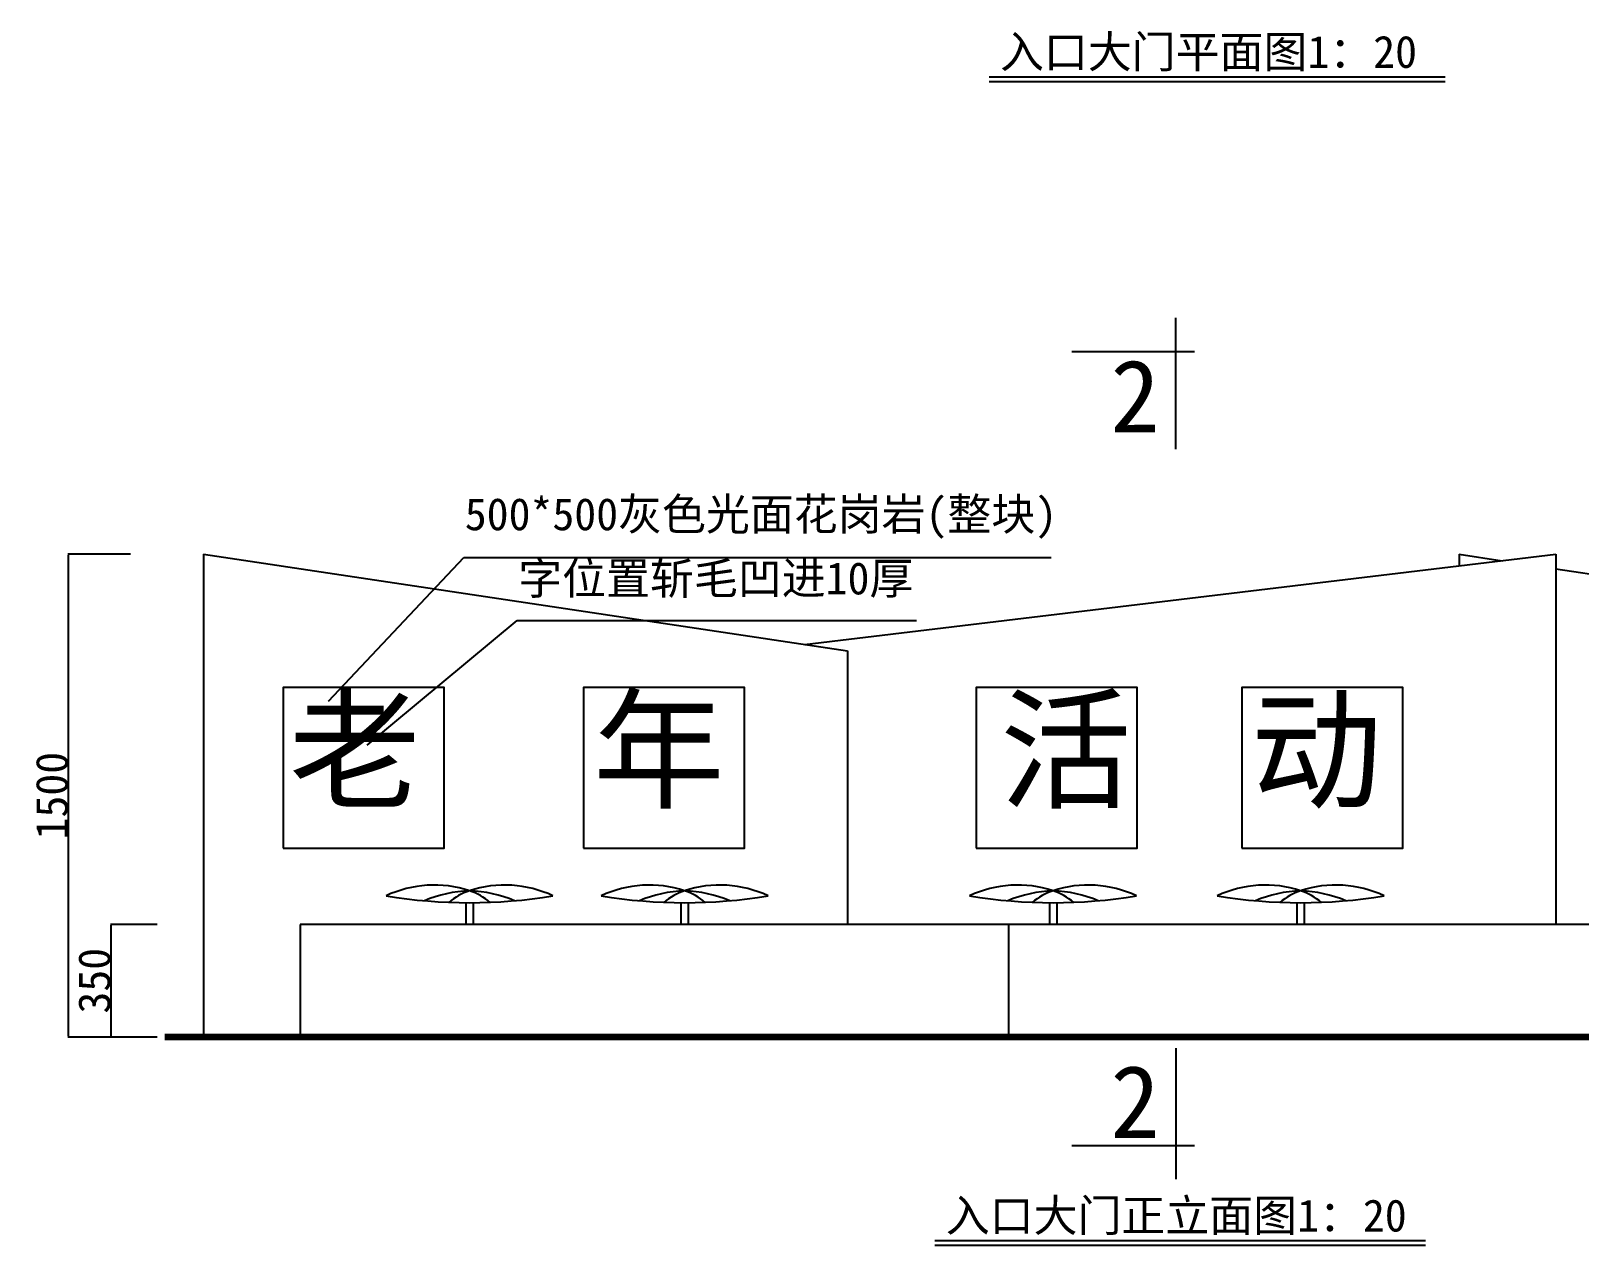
# Model space of a CAD drawing. Extents: x 537 to 24606, y 10245 to 27150.
# Drawn here: x 537 to 5345, y 19518 to 23291 of the extents above; entities that cross this region are included whole.
import ezdxf

# ---------------------------------------------------------------- set-up
doc = ezdxf.new("R2010")
doc.units = 0
doc.layers.get('0').update_dxf_attribs({"linetype": 'CONTINUOUS'})
doc.layers.get('DEFPOINTS').update_dxf_attribs({"linetype": 'CONTINUOUS'})
for name, color, linetype in [('建筑', 1, 'CONTINUOUS'), ('标注', 5, 'CONTINUOUS'), ('路', 7, 'CONTINUOUS'), ('铺装', 8, 'CONTINUOUS')]:
    doc.layers.add(name, color=color, linetype=linetype)
doc.styles.get("Standard").update_dxf_attribs({"font": '', "height": 100})
doc.styles.get('STANDARD').set_extended_font_data('KaiTi_GB2312')
doc.dimstyles.new('ISO-25', dxfattribs={"dimtxt": 2.5, "dimasz": 2.5, "dimexe": 1.25, "dimexo": 0.625, "dimtad": 1, "dimtxsty": 'STANDARD', "dimcen": 2.5, "dimazin": 3, "dimtfac": 1, "dimtmove": 0, "dimatfit": 3})

# ---------------------------------------------------------------- blocks, each defined once
blk = doc.blocks.new('*D26')
at = {"layer": 'DEFPOINTS', "color": 0}
for p in [(929.7, 20514.7), (784.7, 20164.7), (929.7, 20164.7)]:
    blk.add_point(p, dxfattribs=at)
at = {"layer": '标注', "color": 0}
for p, q in [((929.1, 20514.7), (783.5, 20514.7)), ((784.7, 20512.2), (784.7, 20167.2)), ((929.1, 20164.7), (783.5, 20164.7))]:
    blk.add_line(p, q, dxfattribs=at)
for points in [[(784.3, 20512.2), (785.2, 20512.2), (784.7, 20514.7)], [(784.3, 20167.2), (785.2, 20167.2), (784.7, 20164.7)]]:
    blk.add_solid(points, dxfattribs=at)
at = {"layer": '标注', "color": 0, "insert": (734.1, 20339.7), "char_height": 100, "attachment_point": 5, "rotation": 90}
blk.add_mtext('350', dxfattribs=at)
blk = doc.blocks.new('*D27')
at = {"layer": 'DEFPOINTS', "color": 0}
for p in [(652.9, 21664.7), (846.3, 21664.7), (846.3, 20164.7)]:
    blk.add_point(p, dxfattribs=at)
at = {"layer": '标注', "color": 0}
for p, q in [((845.7, 21664.7), (651.7, 21664.7)), ((652.9, 20167.2), (652.9, 21662.2)), ((845.7, 20164.7), (651.7, 20164.7))]:
    blk.add_line(p, q, dxfattribs=at)
for points in [[(652.5, 21662.2), (653.3, 21662.2), (652.9, 21664.7)], [(652.5, 20167.2), (653.3, 20167.2), (652.9, 20164.7)]]:
    blk.add_solid(points, dxfattribs=at)
at = {"layer": '标注', "color": 0, "insert": (602.3, 20914.7), "char_height": 100, "attachment_point": 5, "rotation": 90}
blk.add_mtext('1500', dxfattribs=at)

msp = doc.modelspace()

# ---------------------------------------------------------------- linework, layer by layer
for p, q in [((1072.872, 21664.701), (1072.872, 20164.701)), ((1072.872, 21664.701), (3072.872, 21364.701)), ((2939.539, 21384.701), (5272.872, 21664.701)), ((4972.872, 21664.701), (4972.872, 21628.701)), ((4972.872, 21664.701), (5106.206, 21644.701)), ((5272.872, 21664.701), (5272.872, 20514.701)), ((5272.872, 21619.701), (6972.872, 21364.701)), ((3072.872, 21364.701), (3072.872, 20514.701)), ((6672.872, 20514.701), (1372.872, 20514.701)), ((1372.872, 20514.701), (1372.872, 20164.701)), ((3572.872, 20514.701), (3572.872, 20164.701))]:
    msp.add_line(p, q)
at = {"layer": '建筑'}
for p, q in [((3512.96, 23148.578), (4928.847, 23148.578)), ((4092.869, 21991.695), (4092.869, 22399.506)), ((3769.832, 22294.677), (4150.439, 22294.677)), ((4092.869, 20130.393), (4092.869, 19722.583)), ((3769.832, 19827.411), (4150.439, 19827.411)), ((3344.517, 19532.891), (4867.63, 19532.891))]:
    msp.add_line(p, q, dxfattribs=at)
at = {"layer": '路'}
for p, q in [((3512.96, 23134.055), (4928.847, 23134.055)), ((3344.517, 19518.368), (4867.63, 19518.368))]:
    msp.add_line(p, q, dxfattribs=at)
at = {"layer": '路', "const_width": 20}
msp.add_lwpolyline([(10945.816, 20164.701), (951.554, 20164.701)], dxfattribs=at)
at = {"layer": '铺装'}
for p, q in [((1887.371, 20582.154), (1887.371, 20514.701)), ((1910.111, 20582.154), (1910.111, 20514.701)), ((2555.422, 20582.154), (2555.422, 20514.701)), ((2578.163, 20582.154), (2578.163, 20514.701)), ((3699.747, 20582.154), (3699.747, 20514.701)), ((3722.488, 20582.154), (3722.488, 20514.701)), ((4468.826, 20582.154), (4468.826, 20514.701)), ((4491.567, 20582.154), (4491.567, 20514.701))]:
    msp.add_line(p, q, dxfattribs=at)
for points in [[(1319.726, 20751.056), (1819.726, 20751.056), (1819.726, 21251.056), (1319.726, 21251.056)], [(2252.523, 20751.056), (2752.523, 20751.056), (2752.523, 21251.056), (2252.523, 21251.056)], [(3472.335, 20751.056), (3972.335, 20751.056), (3972.335, 21251.056), (3472.335, 21251.056)], [(4297.502, 20751.056), (4797.502, 20751.056), (4797.502, 21251.056), (4297.502, 21251.056)]]:
    msp.add_lwpolyline(points, close=True, dxfattribs=at)
for centre, radius, start, end in [((1789.025, 20287.3), 349.641, 71.711832, 115.307107), ((2008.457, 20287.3), 349.641, 64.692893, 108.288168), ((2457.076, 20287.3), 349.641, 71.711832, 115.307107), ((2676.508, 20287.3), 349.641, 64.692893, 108.288168), ((3601.401, 20287.3), 349.641, 71.711832, 115.307107), ((3820.833, 20287.3), 349.641, 64.692893, 108.288168), ((4370.481, 20287.3), 349.641, 71.711832, 115.307107), ((4589.913, 20287.3), 349.641, 64.692893, 108.288168), ((1898.741, 22174.639), 1592.485, 260.633443, 279.366557), ((1914.758, 20212.829), 406.768, 92.256685, 112.592067), ((1971.07, 20414.592), 217.093, 109.461436, 129.046374), ((1826.412, 20414.592), 217.093, 50.953626, 70.538564), ((1882.724, 20212.829), 406.768, 67.407933, 87.743315), ((2566.792, 22174.639), 1592.485, 260.633443, 279.366557), ((2582.809, 20212.829), 406.768, 92.256685, 112.592067), ((2639.122, 20414.592), 217.093, 109.461436, 129.046374), ((2494.463, 20414.592), 217.093, 50.953626, 70.538564), ((2550.775, 20212.829), 406.768, 67.407933, 87.743315), ((3711.117, 22174.639), 1592.485, 260.633443, 279.366557), ((3727.134, 20212.829), 406.768, 92.256685, 112.592067), ((3783.447, 20414.592), 217.093, 109.461436, 129.046374), ((3638.788, 20414.592), 217.093, 50.953626, 70.538564), ((3695.1, 20212.829), 406.768, 67.407933, 87.743315), ((4480.197, 22174.639), 1592.485, 260.633443, 279.366557), ((4496.214, 20212.829), 406.768, 92.256685, 112.592067), ((4552.526, 20414.592), 217.093, 109.461436, 129.046374), ((4464.18, 20212.829), 406.768, 67.407933, 87.743315), ((4407.867, 20414.592), 217.093, 50.953626, 70.538564)]:
    msp.add_arc(centre, radius, start, end, dxfattribs=at)

# ---------------------------------------------------------------- texts
at = {"char_height": 300, "width": 40, "attachment_point": 1}
for s, insert in [('{\\f华文行楷|b0|i0|c134|p2;老}', (1337.674, 21206.589)), ('{\\f华文行楷|b0|i0|c134|p2;年}', (2282.669, 21206.589)), ('{\\f华文行楷|b0|i0|c134|p2;活}', (3546.383, 21206.589)), ('{\\f华文行楷|b0|i0|c134|p2;动}', (4324.861, 21206.589))]:
    msp.add_mtext(s, dxfattribs=dict(at, insert=insert))
at = {"layer": '标注', "char_height": 100, "attachment_point": 1}
for s, insert in [('500*500灰色光面花岗岩(整块)', (1884.08, 21839.43)), ('字位置斩毛凹进10厚', (2050.066, 21640.015))]:
    msp.add_mtext(s, dxfattribs=dict(at, insert=insert))
at = {"layer": '路', "char_height": 100, "attachment_point": 1}
for s, insert in [('入口大门平面图1：20', (3546.393, 23276.009)), ('入口大门正立面图1：20', (3377.951, 19660.322))]:
    msp.add_mtext(s, dxfattribs=dict(at, insert=insert))
at = {"layer": '路', "char_height": 225, "width": 347, "attachment_point": 1}
for insert in [(3889.569, 22268.677), (3889.569, 20076.462)]:
    msp.add_mtext('2', dxfattribs=dict(at, insert=insert))

# ---------------------------------------------------------------- dimensions: what is measured, and where the dimension line sits
at = {"layer": '标注'}
for base, p1, p2, picture, middle in [((652.918, 21664.701), (846.278, 20164.701), (846.278, 21664.701), '*D27', (602.293, 20914.701)), ((784.748, 20164.701), (929.701, 20514.701), (929.701, 20164.701), '*D26', (734.123, 20339.701))]:
    dim = msp.add_linear_dim(base=base, p1=p1, p2=p2, angle=90, dimstyle='ISO-25', dxfattribs=at)
    dim.commit()
    dim.dimension.update_dxf_attribs({"geometry": picture, "text_midpoint": middle})

# ---------------------------------------------------------------- leaders
at = {"layer": '标注', "annotation_type": 0, "has_hookline": 1, "hookline_direction": 0}
for points, text_width in [([(1460.497, 21208.374), (1880.955, 21654.751), (1883.455, 21654.751)], 1821.081), ([(1580.902, 21071.41), (2046.941, 21458.58), (2049.441, 21458.58)], 1236.757)]:
    msp.add_leader(points, dimstyle='ISO-25', dxfattribs=dict(at, text_width=text_width))

doc.saveas('drawing.dxf')
